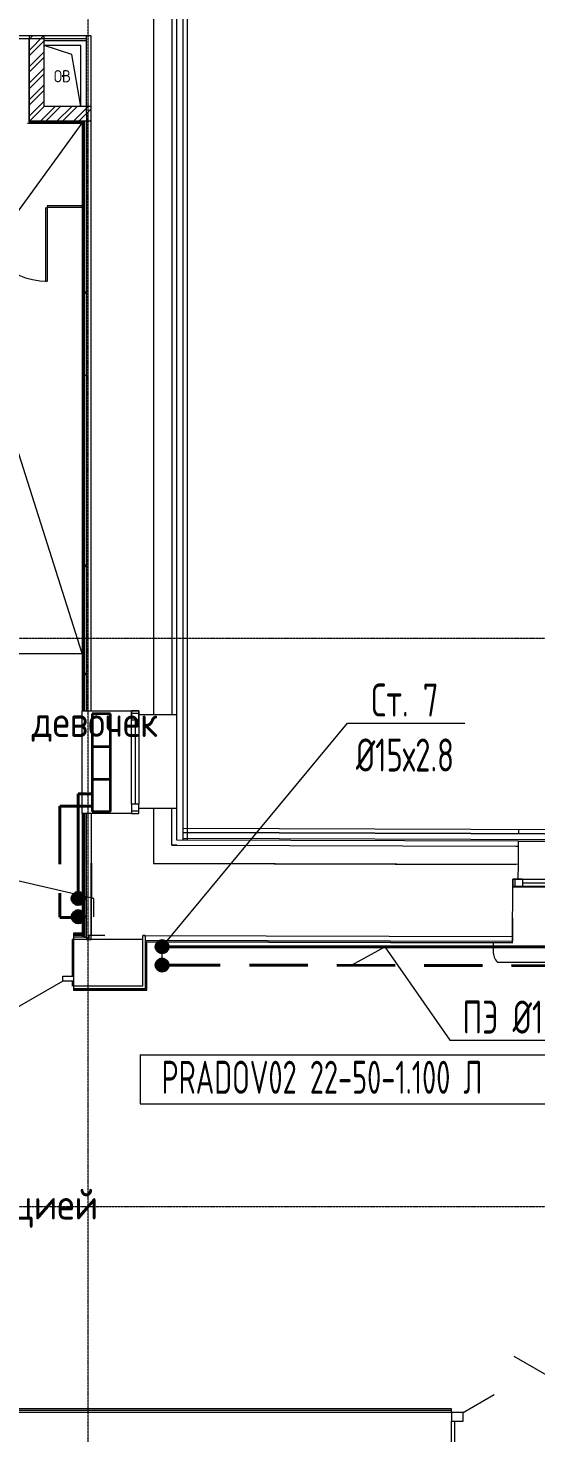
# Model space of a CAD drawing. Header units: millimetres. Extents: x -3929 to 624051, y 52832 to 514950.
# Drawn here: x 180709 to 184859, y 418812 to 430307 of the extents above; entities that cross this region are included whole.
import ezdxf
from ezdxf import colors
from ezdxf.entities.mleader import LeaderData, LeaderLine
from ezdxf.math import Vec2, Vec3

# ---------------------------------------------------------------- set-up
doc = ezdxf.new("R2010")
doc.units = ezdxf.units.MM
for name, pattern in [('ADSK_Линия сетки', [25, 20, -2.5, 0, -2.5]), ('ADSK_Штриховая_ш2 п1', [3, 2, -1]), ('Hidden', [7.14375, 4.7625, -2.38125])]:
    doc.linetypes.add(name, pattern=pattern)
for name, color, linetype, lineweight in [('_ Окна', 7, 'Continuous', 9), ('Аннотация', 7, 'Continuous', 18), ('Двери', 7, 'Continuous', 9), ('Двери открывание', 7, 'Continuous', 9), ('Марки помещений', 7, 'Continuous', 20), ('Обобщенные модели', 7, 'Continuous', 18), ('ОВ-О-Оборудование', 32, 'Continuous', 35), ('ОВ-ТЕКСТ', 7, 'Continuous', 25), ('Окна', 7, 'Continuous', 9), ('Оси', 253, 'Continuous', 9), ('Перекрытие', 7, 'Continuous', 18), ('Стены внутренние', 7, 'Continuous', 18), ('Стены наружные', 7, 'Continuous', 18), ('Стены несущие', 7, 'Continuous', 30), ('Стены отделка', 7, 'Continuous', 30), ('Стены штриховка', 7, 'Continuous', 9)]:
    doc.layers.add(name, color=color, linetype=linetype, lineweight=lineweight)
for name, color, linetype in [('ПРИБОРЫ', 3, 'Continuous'), ('статистика приборов', 252, 'Continuous'), ('стояки', 7, 'Continuous')]:
    doc.layers.add(name, color=color, linetype=linetype)
doc.layers.add('т11.1', color=1, linetype='Continuous', true_color=0xff0000)
doc.layers.add('т21.1', color=5, linetype='Continuous', true_color=0x0000ff)
doc.styles.add('GOST Common_2', font='GOST_Common.ttf', dxfattribs={"width": 0.9, "height": 250})
doc.styles.add('GOST Common_4', font='GOST_Common.ttf', dxfattribs={"width": 0.9, "height": 200})
doc.styles.add('СТИЛЬ', font='simplex.shx', dxfattribs={"width": 0.65})

# ---------------------------------------------------------------- blocks, each defined once
blk = doc.blocks.new('*U2941')
at = {"layer": 'ОВ-О-Оборудование', "color": 32, "ltscale": 0.1, "true_color": 0xcd6928}
for p, q in [((400, 75), (-400, 75)), ((-400, 75), (-400, -75)), ((-133, 75), (-133, -75)), ((133, 75), (133, -75)), ((400, -75), (400, 75)), ((-400, -75), (400, -75))]:
    blk.add_line(p, q, dxfattribs=at)
blk = doc.blocks.new('4 этаж')
at = {"color": 253, "linetype": 'Continuous', "lineweight": 0}
for p, q in [((371459, 19912), (371574, 20028)), ((371459, 20002), (371484, 20028)), ((371459, 19868), (371579, 19988)), ((371459, 19778), (371579, 19898)), ((371459, 19733), (371579, 19853)), ((371459, 19643), (371579, 19763)), ((371459, 19598), (371579, 19718)), ((371459, 19508), (371579, 19628)), ((371459, 19463), (371579, 19583)), ((371459, 19374), (371579, 19494)), ((371459, 19330), (371579, 19450)), ((371549, 19330), (371669, 19450)), ((371594, 19330), (371714, 19450)), ((371684, 19330), (371804, 19450)), ((371729, 19330), (371849, 19450)), ((371818, 19330), (371938, 19450)), ((371863, 19330), (371964, 19430)), ((371953, 19330), (371964, 19340))]:
    blk.add_line(p, q, dxfattribs=at)
at = {"layer": '_ Окна', "color": 253, "lineweight": 0}
for p, q in [((372294, 14430), (372294, 14506)), ((372294, 14506), (372354, 14506)), ((372294, 14486), (372354, 14486)), ((372354, 14506), (372354, 14430)), ((372354, 14430), (372294, 14430)), ((372324, 14430), (372324, 13742)), ((372354, 13742), (372294, 13742)), ((372294, 13742), (372294, 13666)), ((372294, 13686), (372354, 13686)), ((372354, 13666), (372354, 13742)), ((372294, 13666), (372354, 13666)), ((375409, 13069), (375409, 13129)), ((375409, 13129), (375489, 13129)), ((375429, 13069), (375429, 13129)), ((375489, 13129), (375489, 13069)), ((375489, 13069), (375409, 13069)), ((375489, 13099), (375849, 13098))]:
    blk.add_line(p, q, dxfattribs=at)
at = {"layer": 'Двери', "color": 253, "lineweight": 0}
for p, q in [((371589, 18622), (371605, 18622)), ((371589, 18622), (371589, 18022)), ((371605, 18622), (371605, 18022)), ((371589, 18022), (371605, 18022)), ((371731, 12333), (371818, 12333)), ((371731, 12293), (371731, 12333)), ((371818, 12333), (371818, 12293)), ((371731, 12293), (370990, 11865)), ((371818, 12293), (371731, 12293)), ((376213, 8763), (375420, 9221)), ((375003, 8763), (375258, 8911)), ((374908, 8763), (374908, 8693)), ((375003, 8763), (374908, 8763)), ((375003, 8693), (375003, 8763)), ((374908, 8693), (375003, 8693))]:
    blk.add_line(p, q, dxfattribs=at)
at = {"layer": 'Двери открывание', "color": 253, "lineweight": 0}
blk.add_arc((371605, 18622), 600, 180, 270, dxfattribs=at)
at = {"layer": 'Обобщенные модели', "color": 253, "lineweight": 0}
for p, q in [((371879, 19950), (371579, 19950)), ((371804, 19875), (371579, 19950)), ((371879, 19950), (371579, 19950)), ((371879, 19450), (371879, 19950)), ((371879, 19450), (371879, 19950)), ((371879, 19450), (371804, 19875)), ((371891, 18638), (371605, 18638)), ((371605, 18638), (371605, 18626)), ((371605, 18626), (371891, 18626))]:
    blk.add_line(p, q, dxfattribs=at)
for start, end in [(0, 180), (60, 180), (180, 0), (180, 285), (15, 30)]:
    blk.add_arc((371729, 19700), 2.5, start, end, dxfattribs=at)
at = {"layer": 'Окна', "color": 253, "lineweight": 0}
for p, q in [((372354, 14506), (372294, 14506)), ((372294, 14506), (372294, 14430)), ((372354, 14430), (372354, 14506)), ((372294, 13742), (372294, 14430)), ((372354, 14430), (372354, 13742)), ((372294, 13742), (372294, 13666)), ((372354, 13666), (372354, 13742)), ((372294, 13666), (372354, 13666)), ((375409, 13129), (375409, 13069)), ((375489, 13129), (375409, 13129)), ((375489, 13129), (375849, 13128)), ((375409, 13069), (375489, 13069)), ((375849, 13068), (375489, 13069))]:
    blk.add_line(p, q, dxfattribs=at)
at = {"layer": 'Оси', "color": 253, "linetype": 'ADSK_Линия сетки', "lineweight": 0}
for p, q in [((371938, -2196), (371938, 23921)), ((351674, 15100), (417904, 15100)), ((351674, 10450), (417904, 10450))]:
    blk.add_line(p, q, dxfattribs=at)
at = {"layer": 'Перекрытие', "color": 253, "lineweight": 0}
for p, q in [((371924, 19988), (371579, 19988)), ((370964, 18038), (371891, 19315)), ((371891, 14975), (370964, 17888)), ((370714, 14975), (371891, 14975)), ((377228, 13062), (375409, 13062)), ((375408, 12808), (375408, 12622)), ((371809, 12633), (371809, 12333)), ((371818, 12633), (371809, 12633)), ((375248, 12608), (375248, 12537)), ((375283, 12449), (386066, 12449)), ((371809, 12293), (371809, 12253)), ((374934, 8693), (374934, 8323))]:
    blk.add_line(p, q, dxfattribs=at)
blk.add_arc((375379, 12537), 130, 180, 222.9267, dxfattribs=at)
at = {"layer": 'Стены внутренние', "color": 253, "linetype": 'Continuous', "lineweight": 0}
for p, q in [((371924, 17919), (371914, 17936)), ((371924, 17258), (371918, 17249)), ((371914, 15903), (371909, 15913)), ((371924, 15684), (371911, 15705)), ((371924, 14820), (371909, 14794)), ((371910, 14594), (371909, 14591)), ((371924, 13245), (371922, 13248))]:
    blk.add_line(p, q, dxfattribs=at)
at = {"layer": 'Стены внутренние', "color": 253, "lineweight": 0}
blk.add_line((371891, 13666), (371891, 14506), dxfattribs=at)
at = {"layer": 'Стены наружные', "color": 253, "lineweight": 0}
for p, q in [((372714, 13447), (372714, 20838)), ((372749, 20873), (372749, 13447)), ((372664, 13706), (372664, 14476)), ((372714, 13546), (377759, 13529)), ((372714, 13511), (386693, 13463)), ((379905, 13486), (372714, 13511)), ((391332, 13398), (372714, 13461)), ((375457, 13536), (375457, 13501)), ((372749, 13447), (372714, 13447)), ((375454, 13440), (377189, 13436)), ((375454, 13439), (375454, 13440)), ((375455, 13439), (377190, 13435))]:
    blk.add_line(p, q, dxfattribs=at)
at = {"layer": 'Стены несущие', "color": 253, "lineweight": 0}
for p, q in [((372474, 20618), (372474, 14476)), ((371964, 20028), (371265, 20028)), ((371964, 14506), (371964, 20028)), ((371964, 14506), (372294, 14506)), ((372354, 14476), (372474, 14476)), ((372474, 13706), (372354, 13706)), ((372474, 13706), (372474, 13257)), ((371964, 13666), (371964, 13259)), ((372294, 13666), (371964, 13666)), ((371965, 13259), (371963, 12669)), ((371964, 13259), (371965, 13259)), ((375455, 13249), (372474, 13257)), ((372474, 13257), (375435, 13249)), ((375454, 13129), (375455, 13249)), ((375408, 12659), (375409, 13069)), ((371945, 12668), (371945, 12633)), ((372075, 12668), (371945, 12668)), ((371963, 12669), (372075, 12668)), ((372385, 12667), (375408, 12659)), ((372385, 12253), (372385, 12667)), ((371945, 12633), (371818, 12633)), ((371818, 12633), (371818, 12333)), ((371818, 12293), (371818, 12253)), ((372385, 12253), (371818, 12253)), ((374908, 8763), (369303, 8763)), ((374908, 8323), (374908, 8693))]:
    blk.add_line(p, q, dxfattribs=at)
at = {"layer": 'Стены отделка', "color": 253, "lineweight": 0}
for p, q in [((372664, 14476), (372664, 20788)), ((371459, 19330), (371459, 20028)), ((371530, 20008), (371924, 20008)), ((371579, 19450), (371579, 20028)), ((371924, 19401), (371924, 20028)), ((371964, 19450), (371579, 19450)), ((371444, 19315), (371891, 19315)), ((371964, 19330), (371459, 19330)), ((371891, 19330), (371891, 14506)), ((371891, 14506), (371964, 14506)), ((372474, 14476), (372664, 14476)), ((372664, 13706), (372474, 13706)), ((372624, 13705), (372624, 13706)), ((372664, 13447), (372664, 13706)), ((371891, 13666), (371891, 12653)), ((371964, 13666), (371891, 13666)), ((371924, 13665), (371924, 13666)), ((372474, 13407), (372474, 13407)), ((372474, 13407), (372474, 13257)), ((372624, 13407), (372664, 13407)), ((372664, 13407), (372624, 13407)), ((375455, 13439), (372664, 13447)), ((375435, 13399), (375435, 13399)), ((375455, 13249), (375455, 13439)), ((371964, 12633), (371964, 13259)), ((375455, 13249), (375455, 13249)), ((371818, 12686), (371818, 12633)), ((371909, 12686), (371818, 12686)), ((371909, 12653), (371924, 12653)), ((371924, 12653), (371924, 12633)), ((372405, 12667), (372385, 12667)), ((372405, 12667), (372405, 12627)), ((372405, 12667), (372405, 12233)), ((375408, 12619), (375408, 12659)), ((371924, 12633), (371964, 12633)), ((375408, 12619), (372405, 12627)), ((372417, 12615), (375408, 12607)), ((372417, 12223), (372417, 12615)), ((375408, 12607), (375408, 12619)), ((371818, 12253), (371818, 12221)), ((371818, 12221), (372415, 12221)), ((374908, 8795), (370129, 8795)), ((370133, 8783), (371533, 8783)), ((374908, 8763), (374908, 8795))]:
    blk.add_line(p, q, dxfattribs=at)
at = {"layer": 'Стены штриховка', "color": 253, "lineweight": 0}
for p, q in [((372624, 20768), (372624, 14476)), ((371265, 20008), (371530, 20008)), ((371453, 20008), (371453, 19324)), ((371453, 19324), (371891, 19324)), ((371900, 19330), (371900, 14506)), ((371909, 19330), (371909, 14506)), ((371924, 19401), (371924, 14506)), ((372624, 13407), (372624, 13705)), ((371900, 13666), (371900, 12653)), ((371909, 13666), (371909, 12653)), ((371924, 12653), (371924, 13665)), ((372664, 13407), (375435, 13399)), ((375435, 13399), (375455, 13399)), ((371909, 12677), (371818, 12677)), ((371909, 12668), (371818, 12668)), ((371909, 12653), (371818, 12653)), ((372385, 12633), (371945, 12633)), ((372415, 12617), (375408, 12609)), ((372415, 12221), (372415, 12617)), ((371818, 12233), (372405, 12233)), ((371818, 12223), (372417, 12223)), ((372415, 12221), (372417, 12221)), ((372417, 12221), (372417, 12223)), ((374908, 8793), (369329, 8793)), ((371533, 8783), (374908, 8783))]:
    blk.add_line(p, q, dxfattribs=at)
at = {"layer": 'Аннотация', "color": 253, "lineweight": 0, "style": 'GOST Common_4', "width": 0.9}
blk.add_text('ОВ', height=100, dxfattribs=at).set_placement((371658, 19648))
at = {"layer": 'Марки помещений', "color": 253, "lineweight": 0, "style": 'GOST Common_2', "width": 0.9}
for s, p in [('Уборная для девочек', (369712, 14292)), ('Коридор с рекреацией', (368963, 10343))]:
    blk.add_text(s, height=250, dxfattribs=at).set_placement(p)

msp = doc.modelspace()

# ---------------------------------------------------------------- hatches: boundary and pattern name
at = {"layer": 'т11.1', "lineweight": 40}
h = msp.add_hatch(color=256, dxfattribs=at)
h.dxf.hatch_style = 1
h.paths.add_polyline_path([(181067.247, 423185.742, 1), (181167.247, 423185.742, 1)])
h = msp.add_hatch(color=256, dxfattribs=at)
h.dxf.hatch_style = 1
h.paths.add_polyline_path([(181753.678, 422790.921, 1), (181853.678, 422790.921, 1)])
at = {"layer": 'т21.1', "linetype": 'ADSK_Штриховая_ш2 п1', "lineweight": 40, "ltscale": 50}
h = msp.add_hatch(color=256, dxfattribs=at)
h.dxf.hatch_style = 1
h.paths.add_polyline_path([(181067.247, 423035.742, 1), (181167.247, 423035.742, 1)])
h = msp.add_hatch(color=256, dxfattribs=at)
h.dxf.hatch_style = 1
h.paths.add_polyline_path([(181753.678, 422640.921, 1), (181853.678, 422640.921, 1)])

# ---------------------------------------------------------------- linework, layer by layer
at = {"layer": 'ПРИБОРЫ', "color": 7, "lineweight": 15}
for p, q in [((181625.77, 421905.521), (186385.391, 421905.521)), ((181625.77, 421905.521), (186385.391, 421905.521)), ((181625.77, 421905.521), (181625.77, 421505.521)), ((181625.77, 421505.521), (186385.391, 421505.521))]:
    msp.add_line(p, q, dxfattribs=at)
at = {"layer": 'т11.1', "lineweight": 40}
for p, q in [((181117.247, 424042.386), (181117.247, 423185.742)), ((181233.366, 424042.386), (181117.247, 424042.386)), ((181803.678, 422790.921), (193680.143, 422790.921))]:
    msp.add_line(p, q, dxfattribs=at)
for centre in [(181117.247, 423185.742), (181803.678, 422790.921)]:
    msp.add_circle(centre, 50, dxfattribs=at)
at = {"layer": 'т21.1', "linetype": 'Hidden', "lineweight": 40, "ltscale": 100}
for p, q in [((180967.247, 423941.962), (180967.247, 423031.337)), ((181233.366, 423941.962), (180967.247, 423941.962)), ((180967.247, 423031.065), (181117.247, 423031.065)), ((181803.678, 422640.921), (193530.143, 422621.673))]:
    msp.add_line(p, q, dxfattribs=at)
at = {"layer": 'т21.1', "lineweight": 40, "ltscale": 50}
for centre in [(181117.247, 423035.742), (181803.678, 422640.921)]:
    msp.add_circle(centre, 50, dxfattribs=at)

# ---------------------------------------------------------------- block references
at = {"layer": 'ОВ-О-Оборудование', "ltscale": 10, "rotation": 90}
msp.add_blockref('*U2941', (181308.366, 424295.875), dxfattribs=at)
at = {"layer": 'стояки', "color": 5, "lineweight": 40}
msp.add_blockref('4 этаж', (-190738.98, 410215.433), dxfattribs=at)

# ---------------------------------------------------------------- texts
at = {"layer": 'статистика приборов', "color": 7, "style": 'СТИЛЬ', "width": 0.6}
msp.add_text('PRADOV02 22-50-1.100 Л      ', height=270, dxfattribs=at).set_placement((181800.382, 421587.374))

# ---------------------------------------------------------------- leaders
at = {"layer": 'ОВ-ТЕКСТ', "color": 7}
ml = msp.add_multileader_mtext('Standard', dxfattribs=at)
ml.set_content('\\A1;Ст. 7^J%%C15х2.8 ', color=7, style='СТИЛЬ')
ml.set_leader_properties(color=7, lineweight=18)
ml.build(insert=Vec2(0, 0))
ml.multileader.update_dxf_attribs({"text_left_attachment_type": 6, "text_right_attachment_type": 6, "dogleg_length": 0.36, "arrow_head_size": 0.126})
ctx = ml.context
ctx.base_point, ctx.char_height, ctx.arrow_head_size, ctx.landing_gap_size, ctx.plane_origin = Vec3(183320.825, 424620.269), 270, 0.126, 0.063, Vec3(185307.629, 420358.205)
ctx.left_attachment, ctx.right_attachment, ctx.text_align_type = 6, 6, 1
notes = []
notes.append((ctx, [(0, (1, 1, 0), (183320.573, 424620.269), (1, 0), 0.252, [(0, [(181803.678, 422640.921), (181803.678, 422790.921)], 0, [])])]))
ctx.mtext.insert, ctx.mtext.width, ctx.mtext.alignment, ctx.mtext.flow_direction = Vec3(183788.888, 424944.269), 1404.14984, 2, 5
ml = msp.add_multileader_mtext('Standard', dxfattribs=at)
ml.set_content('\\A1;Ст. 6^J%%C15х2.8 ', color=7, style='СТИЛЬ')
ml.set_leader_properties(color=7, lineweight=18)
ml.build(insert=Vec2(0, 0))
ml.multileader.update_dxf_attribs({"text_left_attachment_type": 6, "text_right_attachment_type": 6, "dogleg_length": 0.36, "arrow_head_size": 0.126})
ctx = ml.context
ctx.base_point, ctx.char_height, ctx.arrow_head_size, ctx.landing_gap_size, ctx.plane_origin = Vec3(175457.599, 424298.085), 270, 0.126, 0.063, Vec3(184750.41, 420753.026)
ctx.left_attachment, ctx.right_attachment, ctx.text_align_type = 6, 6, 1
notes.append((ctx, [(1, (1, 1, 0), (176393.977, 424298.085), (-1, 0), 0.252, [(0, [(181246.459, 423035.742), (181246.459, 423185.742)], 0, [])])]))
ctx.mtext.insert, ctx.mtext.width, ctx.mtext.alignment, ctx.mtext.flow_direction = Vec3(175925.662, 424622.085), 1404.14984, 2, 5
ml = msp.add_multileader_mtext('Standard', dxfattribs=at)
ml.set_content('\\A1;ПЭ %%C16х2.2', color=7, style='СТИЛЬ')
ml.set_leader_properties(color=7, lineweight=18)
ml.build(insert=Vec2(0, 0))
ml.multileader.update_dxf_attribs({"text_left_attachment_type": 6, "text_right_attachment_type": 6, "dogleg_length": 0.36, "arrow_head_size": 0.126})
ctx = ml.context
ctx.base_point, ctx.char_height, ctx.arrow_head_size, ctx.landing_gap_size, ctx.plane_origin = Vec3(184155.783, 422025.673), 270, 0.126, 0.063, Vec3(185947.371, 423341.898)
ctx.left_attachment, ctx.right_attachment, ctx.text_align_type = 6, 6, 1
notes.append((ctx, [(0, (1, 1, 0), (184155.531, 422025.673), (1, 0), 0.252, [(0, [(183351.881, 422639.713), (183624.75, 422790.921)], 0, [])])]))
ctx.mtext.insert, ctx.mtext.width, ctx.mtext.alignment, ctx.mtext.flow_direction = Vec3(184857.846, 422349.673), 1912.62067, 2, 5
for ctx, leaders in notes:
    for number, flags, end, landing, length, lines in leaders:
        leader = LeaderData()
        leader.index, (leader.has_last_leader_line, leader.has_dogleg_vector, leader.attachment_direction) = number, flags
        leader.last_leader_point, leader.dogleg_vector, leader.dogleg_length = Vec3(end), Vec3(landing), length
        for number, points, colour, breaks in lines:
            line = LeaderLine()
            line.index, line.vertices, line.color, line.breaks = number, Vec3.list(points), colors.encode_raw_color(colour), breaks
            leader.lines.append(line)
        ctx.leaders.append(leader)

doc.saveas('drawing.dxf')
